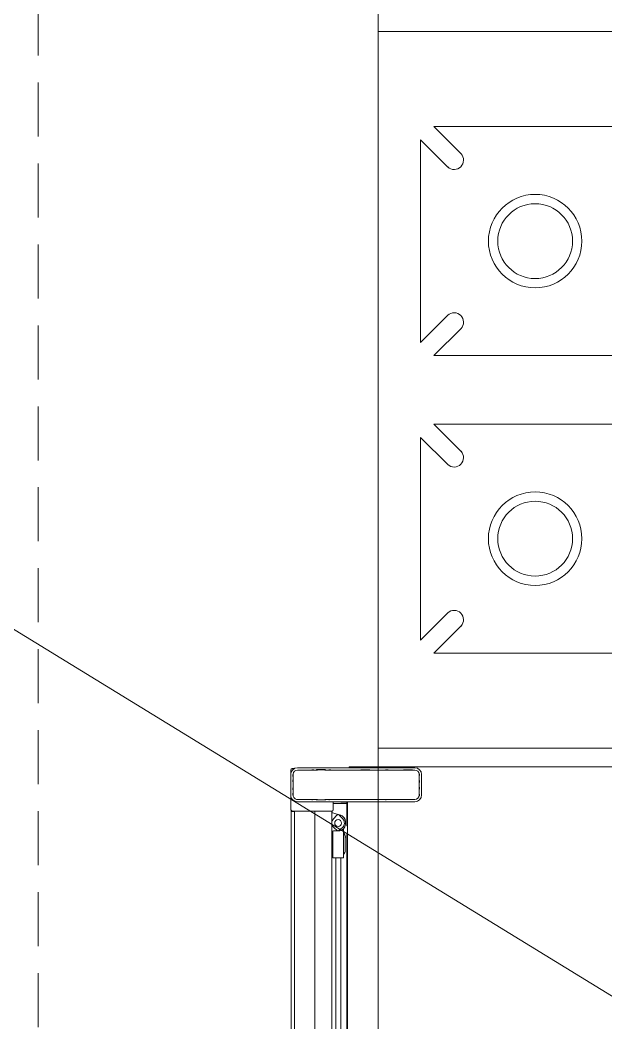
# Model space of a CAD drawing. Header units: millimetres. Extents: x -105266 to 178069, y 491 to 168574.
# Drawn here: x 9998.7 to 10067.7, y 36495.4 to 36613.3 of the extents above; entities that cross this region are included whole.
import ezdxf

# ---------------------------------------------------------------- set-up
doc = ezdxf.new("R2010")
doc.units = ezdxf.units.MM
doc.linetypes.add('HIDDEN', pattern=[9.525, 6.35, -3.175])
doc.layers.add('A13_WYPOSAZENIE SANITARNE', color=41, linetype='Continuous', lineweight=9)
doc.layers.add('A15_OPIS', color=4, linetype='Continuous', lineweight=0)

# ---------------------------------------------------------------- blocks, each defined once
blk = doc.blocks.new('A$C1AF937F3')
at = {"linetype": 'Continuous'}
for p, q in [((0, 777.9), (0, 125.5)), ((1.3, 64.9), (1.3, 202.9)), ((4, 97.4), (4, 203.1)), ((8.9, 208.1), (10.3, 208.1)), ((9.3, 210.9), (33.3, 210.9)), ((9.3, 208.4), (10.3, 208.4)), ((10, 208.4), (10, 208.1)), ((10.3, 208.4), (10.3, 208.1)), ((16.3, 208.1), (10.3, 208.1)), ((16.3, 208.1), (16.3, 208.4)), ((16.3, 208.4), (17.9, 208.4)), ((16.3, 208.1), (26.3, 208.1)), ((16.6, 208.4), (16.6, 208.1)), ((24.7, 208.4), (26.3, 208.4)), ((26, 208.4), (26, 208.1)), ((26.3, 208.1), (26.3, 208.4)), ((26.3, 208.1), (32.3, 208.1)), ((32.3, 208.1), (32.3, 208.4)), ((32.3, 208.4), (33.3, 208.4)), ((32.3, 208.1), (33.6, 208.1)), ((32.6, 208.4), (32.6, 208.1)), ((38.6, 203.1), (38.6, 97.4)), ((41.3, 202.9), (41.3, 64.9)), ((3.9, 197.3), (3.9, 199.7)), ((3.9, 190.2), (3.9, 192.5)), ((38.7, 199.7), (38.7, 197.3)), ((38.7, 192.5), (38.7, 190.2)), ((3.9, 169.1), (3.9, 170.7)), ((38.7, 170.7), (38.7, 169.1)), ((3.9, 147.3), (3.9, 149.7)), ((3.9, 140.2), (3.9, 142.5)), ((38.7, 149.7), (38.7, 147.3)), ((38.7, 142.5), (38.7, 140.2)), ((1.3, 125.5), (0, 125.5)), ((749.8, 123.7), (41.3, 123.7)), ((41.3, 122.9), (68.3, 122.9)), ((43, 122.9), (43, 115.8)), ((43.3, 106.9), (43.3, 122.9)), ((61.3, 118.1), (57.4, 114.5)), ((67.5, 121.2), (64.8, 121.2)), ((68.3, 122.9), (68.3, 123.7)), ((73, 119), (107.3, 119)), ((78.2, 119.4), (77.6, 119)), ((78.2, 119.4), (79.1, 120.1)), ((79, 119.6), (79.6, 120)), ((80.1, 120.6), (79.1, 120.1)), ((672.1, 122.9), (80.5, 122.9)), ((82.8, 121.2), (84.1, 121.1)), ((84.1, 121.1), (84.1, 121.1)), ((84.1, 121.1), (98.3, 121.1)), ((107.3, 119), (107.3, 106.5)), ((50.5, 106.9), (41.3, 106.9)), ((57.2, 115.7), (55.4, 110.1)), ((57, 111.3), (61.3, 107.4)), ((74.8, 114.1), (71.9, 117.5)), ((71.9, 107.9), (74.9, 111.4)), ((74.9, 114), (74.8, 114.1)), ((75.5, 107.2), (75.5, 113.2)), ((75.6, 106.5), (107.3, 106.5)), ((82.9, 106.5), (81.1, 105.2)), ((107.3, 116), (692.3, 116)), ((692.3, 110), (107.3, 110)), ((3.5, 97.4), (4, 97.4)), ((3.5, 97.4), (3.5, 87.4)), ((3.5, 97.2), (3.8, 97.2)), ((3.8, 97.2), (4, 97.4)), ((3.8, 88.6), (3.8, 97.2)), ((3.9, 102.4), (3.9, 103.5)), ((38.8, 97.2), (38.6, 97.4)), ((39, 97.4), (38.6, 97.4)), ((38.7, 103.5), (38.7, 102.4)), ((39, 97.2), (38.8, 97.2)), ((38.8, 88.6), (38.8, 97.2)), ((39, 97.4), (39, 87.4)), ((52.3, 105.2), (700.3, 105.2)), ((52.3, 59.4), (52.3, 105.2)), ((52.3, 58.7), (52.3, 105.1)), ((3.5, 88.6), (3.8, 88.6)), ((3.5, 88.4), (4, 88.4)), ((3.8, 88.6), (4, 88.5)), ((3.9, 82.4), (3.9, 83.5)), ((4, 64.8), (4, 88.5)), ((38.8, 88.6), (38.6, 88.5)), ((38.6, 88.5), (38.6, 64.8)), ((39, 88.4), (38.6, 88.4)), ((38.7, 83.5), (38.7, 82.4)), ((39, 88.6), (38.8, 88.6)), ((52.3, 85.2), (351.3, 85.2)), ((2.3, 61.1), (2.3, 59.4)), ((2.3, 59.4), (2.3, 58.7)), ((33.6, 59.8), (8.9, 59.8)), ((10.9, 59.5), (9.7, 59.5)), ((17.2, 59.5), (16.1, 59.5)), ((26.5, 59.5), (25.4, 59.5)), ((32.9, 59.5), (31.7, 59.5)), ((699.8, 61.4), (52.8, 61.4)), ((52.8, 61.4), (52.8, 57.4)), ((4.1, 56.9), (4.8, 56.9)), ((4.8, 56.9), (9.3, 56.9)), ((33.3, 56.9), (9.3, 56.9)), ((33.3, 56.9), (49.8, 56.9)), ((49.8, 56.9), (50.5, 56.9)), ((699.8, 57.4), (52.8, 57.4))]:
    blk.add_line(p, q, dxfattribs=at)
for points in [[(82.8, 121.2), (81.4, 121), (80.1, 120.6)], [(52.3, 105.2), (52.2, 105.5), (52.1, 106), (51.8, 106.4), (51.3, 106.7), (50.8, 106.9), (50.5, 106.9)], [(49.8, 56.9), (50.3, 57), (50.9, 57.2), (51.5, 57.7), (52, 58.2), (52.2, 58.9), (52.3, 59.4)]]:
    blk.add_lwpolyline(points, dxfattribs=at)
for radius in [4.05, 4]:
    blk.add_circle((66.3, 112.7), radius, dxfattribs=at)
for centre, radius, start, end in [((9.3, 202.9), 8, 90, 180), ((8.9, 203.1), 4.99, 90, 180), ((18.4, 199.9), 13.1, 140.961, 141.972), ((19, 199.4), 13.9, 140.3504, 140.976), ((9.3, 202.9), 5.44, 90, 95.3662), ((17.9, 180.9), 27.5, 88.5682, 90.0359), ((33.3, 202.9), 8, 0, 90), ((33.3, 202.9), 5.44, 84.6338, 90), ((33.6, 203.1), 4.99, 360, 90), ((23.6, 199.4), 13.9, 39.024, 39.6496), ((24.2, 199.9), 13.1, 38.028, 39.039), ((31.4, 199.7), 27.5, 178.5693, 180.0355), ((10.3, 194.9), 6.37, 177.5262, 182.7291), ((32.3, 194.9), 6.37, 357.5262, 2.7291), ((11.2, 190.1), 27.5, 358.5693, 0.0356), ((31.3, 170.8), 27.5, 178.5682, 180.0359), ((11.3, 169.1), 27.5, 358.5682, 0.0359), ((31.4, 149.7), 27.5, 178.5694, 180.0354), ((10.3, 144.9), 6.37, 177.5262, 182.7291), ((32.3, 144.9), 6.37, 357.5262, 2.7291), ((11.2, 140.1), 27.5, 358.5694, 0.0354), ((64.8, 113.2), 8, 89.9985, 162.3665), ((60.3, 116), 3, 117.3508, 180), ((66.3, 112.7), 7.36, 40.6852, 133.0353), ((67.5, 113.2), 8, 359.9966, 90.0034), ((68.3, 124.7), 1.8, 270, 326.2028), ((82.9, 114.6), 6.65, 120.9701, 124.4835), ((82.9, 114.6), 6.65, 90.8352, 120.9814), ((80.5, 123.7), 0.8, 180, 270), ((98.3, 114), 7.09, 45.0488, 90), ((50.5, 105.1), 1.8, 0, 89.7231), ((93.5, 98), 40, 162.365, 169.616), ((58.4, 112.7), 1.96, 132.7264, 160.4851), ((58.4, 112.7), 1.94, 204.0696, 226.9647), ((66.3, 112.7), 7.36, 226.9647, 319.3148), ((73.4, 112.7), 1.97, 13.802, 40.7907), ((73.4, 112.7), 1.95, 0.5091, 13.8131), ((78.5, 107.2), 3, 179.9977, 221.9985), ((3.5, 98.3), 0.5, 305.1185, 351.7992), ((31.3, 103.5), 27.5, 178.5682, 180.0359), ((39.1, 98.3), 0.5, 188.2008, 234.8815), ((11.3, 102.4), 27.5, 358.5682, 0.0359), ((3.5, 86.6), 0.5, 8.2008, 54.8815), ((31.3, 83.5), 27.5, 178.5682, 180.0359), ((39.1, 86.6), 0.5, 125.1185, 171.7992), ((11.3, 82.4), 27.5, 358.5682, 0.0359), ((9.3, 64.9), 8, 180, 270), ((4.8, 59.4), 2.5, 179.9984, 270.0016), ((8.9, 64.8), 4.99, 180, 270), ((9.7, 90.7), 31.2, 269.1933, 270.0063), ((16.1, 87), 27.5, 268.5682, 270.0359), ((25.4, 87), 27.5, 268.5682, 270.0359), ((31.7, 87), 27.5, 268.5682, 270.0359), ((32.9, 89), 29.5, 269.9693, 270.8311), ((33.3, 64.9), 8, 270, 0), ((33.2, 64.1), 4.57, 270.8865, 274.2887), ((33.6, 64.8), 4.99, 270, 0), ((4.1, 58.7), 1.8, 180, 270), ((50.5, 58.7), 1.8, 270, 0)]:
    blk.add_arc(centre, radius, start, end, dxfattribs=at)
for centre, major_axis, ratio, start_param, end_param in [((82.8, 114.1), (6.59, 0.92), 0.99981, 2.03449, 2.167937), ((83.4, 114.5), (-6.54, 1.21), 0.999924, -1.499946, -0.78536), ((57.4, 114.5), (0.746, 0.697), 0.008548, -2.095299, -1.586014), ((74.9, 111.4), (0.5, 0.582), 0.011377, 1.512091, 1.557559), ((4.1, 97.4), (-0.5, 0), 0.999391, -0.957392, 0), ((38.5, 97.4), (-0.5, 0), 0.999391, 3.141593, 4.098984), ((4.1, 87.4), (0.5, 0), 0.999391, 3.141593, 4.098984), ((38.5, 87.4), (0.5, 0), 0.999391, -0.957392, 0)]:
    blk.add_ellipse(centre, major_axis=major_axis, ratio=ratio, start_param=start_param, end_param=end_param, dxfattribs=at)
for points, knots in [([(8.3, 208.3), (8.3, 208.3), (8.3, 208.3), (8.3, 208.3), (8.4, 208.3), (8.4, 208.3), (8.5, 208.3), (8.6, 208.3), (8.7, 208.3), (8.8, 208.4)], [0, 0, 0, 0, 0.023373, 0.083494, 0.178074, 0.302979, 0.453483, 0.624148, 1, 1, 1, 1]), ([(24, 208.4), (24.1, 208.4), (24.3, 208.4), (24.6, 208.4), (24.7, 208.4)], [0, 0, 0, 0, 0.190121, 1, 1, 1, 1]), ([(33.8, 208.4), (33.9, 208.3), (34, 208.3), (34.1, 208.3), (34.2, 208.3), (34.2, 208.3), (34.3, 208.3), (34.3, 208.3), (34.3, 208.3), (34.3, 208.3)], [0, 0, 0, 0, 0.375852, 0.546517, 0.697021, 0.821926, 0.916506, 0.976627, 1, 1, 1, 1]), ([(3.9, 197.3), (3.9, 197.1), (3.9, 196.3), (3.9, 195.5), (3.9, 194.9)], [0, 0, 0, 0, 0.251129, 1, 1, 1, 1]), ([(3.9, 194.9), (3.9, 194.7), (3.9, 193.9), (3.9, 193.1), (3.9, 192.5)], [0, 0, 0, 0, 0.250889, 1, 1, 1, 1]), ([(3.9, 189.5), (3.9, 189.5), (3.9, 189.7), (3.9, 190), (3.9, 190.2)], [0, 0, 0, 0, 0.190318, 1, 1, 1, 1]), ([(38.7, 200.4), (38.7, 200.4), (38.7, 200.1), (38.7, 199.9), (38.7, 199.7)], [0, 0, 0, 0, 0.190321, 1, 1, 1, 1]), ([(38.7, 194.9), (38.7, 195.1), (38.7, 195.9), (38.7, 196.7), (38.7, 197.3)], [0, 0, 0, 0, 0.250889, 1, 1, 1, 1]), ([(38.7, 192.5), (38.7, 192.7), (38.7, 193.5), (38.7, 194.3), (38.7, 194.9)], [0, 0, 0, 0, 0.251129, 1, 1, 1, 1]), ([(3.9, 168.4), (3.9, 168.5), (3.9, 168.7), (3.9, 168.9), (3.9, 169.1)], [0, 0, 0, 0, 0.190122, 1, 1, 1, 1]), ([(38.7, 171.4), (38.7, 171.4), (38.7, 171.2), (38.7, 170.9), (38.7, 170.7)], [0, 0, 0, 0, 0.190128, 1, 1, 1, 1]), ([(3.9, 147.3), (3.9, 147.1), (3.9, 146.3), (3.9, 145.5), (3.9, 144.9)], [0, 0, 0, 0, 0.251129, 1, 1, 1, 1]), ([(3.9, 144.9), (3.9, 144.7), (3.9, 143.9), (3.9, 143.1), (3.9, 142.5)], [0, 0, 0, 0, 0.250889, 1, 1, 1, 1]), ([(38.7, 150.4), (38.7, 150.4), (38.7, 150.1), (38.7, 149.9), (38.7, 149.7)], [0, 0, 0, 0, 0.190511, 1, 1, 1, 1]), ([(38.7, 144.9), (38.7, 145.1), (38.7, 145.9), (38.7, 146.7), (38.7, 147.3)], [0, 0, 0, 0, 0.250889, 1, 1, 1, 1]), ([(38.7, 142.5), (38.7, 142.7), (38.7, 143.5), (38.7, 144.3), (38.7, 144.9)], [0, 0, 0, 0, 0.251129, 1, 1, 1, 1]), ([(3.9, 139.5), (3.9, 139.5), (3.9, 139.7), (3.9, 140), (3.9, 140.2)], [0, 0, 0, 0, 0.190309, 1, 1, 1, 1]), ([(56.5, 113.4), (56.5, 113.3), (56.5, 113.2), (56.4, 113), (56.4, 112.8), (56.4, 112.6), (56.4, 112.3), (56.5, 112.1), (56.6, 111.9)], [0, 0, 0, 0, 0.122804, 0.248031, 0.368479, 0.488761, 0.739069, 1, 1, 1, 1]), ([(74.9, 111.5), (75.1, 111.7), (75.3, 112.1), (75.4, 112.5), (75.4, 112.7)], [0, 0, 0, 0, 0.516402, 1, 1, 1, 1]), ([(3.9, 101.7), (3.9, 101.7), (3.9, 102), (3.9, 102.2), (3.9, 102.4)], [0, 0, 0, 0, 0.190128, 1, 1, 1, 1]), ([(38.7, 104.2), (38.7, 104.2), (38.7, 103.9), (38.7, 103.7), (38.7, 103.5)], [0, 0, 0, 0, 0.190122, 1, 1, 1, 1]), ([(38.7, 84.2), (38.7, 84.2), (38.7, 83.9), (38.7, 83.7), (38.7, 83.5)], [0, 0, 0, 0, 0.190122, 1, 1, 1, 1]), ([(3.9, 81.7), (3.9, 81.7), (3.9, 82), (3.9, 82.2), (3.9, 82.4)], [0, 0, 0, 0, 0.190122, 1, 1, 1, 1]), ([(9.3, 59.5), (9.3, 59.5), (9.2, 59.5), (9.1, 59.5), (9, 59.5)], [0, 0, 0, 0, 0.279674, 1, 1, 1, 1]), ([(11.6, 59.5), (11.5, 59.5), (11.3, 59.5), (11, 59.5), (10.9, 59.5)], [0, 0, 0, 0, 0.190121, 1, 1, 1, 1]), ([(17.9, 59.5), (17.9, 59.5), (17.6, 59.5), (17.4, 59.5), (17.2, 59.5)], [0, 0, 0, 0, 0.190121, 1, 1, 1, 1]), ([(27.2, 59.5), (27.2, 59.5), (26.9, 59.5), (26.7, 59.5), (26.5, 59.5)], [0, 0, 0, 0, 0.190121, 1, 1, 1, 1])]:
    blk.add_open_spline(points, degree=3, knots=knots, dxfattribs=at)
blk = doc.blocks.new('A$C0AD77EE8')
for p, q in [((46.86, 30.38), (46.86, 6.54)), ((73.81, 30.38), (73.81, 6.54)), ((81.86, 30.38), (81.86, 6.54)), ((108.81, 30.38), (108.81, 6.54)), ((50.07, 9.74), (46.86, 6.54)), ((70.61, 9.74), (73.81, 6.54)), ((85.07, 9.74), (81.86, 6.54)), ((105.61, 9.74), (108.81, 6.54)), ((51.62, 8.19), (48.42, 4.98)), ((69.06, 8.19), (72.26, 4.98)), ((86.62, 8.19), (83.42, 4.98)), ((104.06, 8.19), (107.26, 4.98)), ((72.26, 4.98), (48.42, 4.98)), ((83.42, 4.98), (107.26, 4.98))]:
    blk.add_line(p, q)
blk.add_lwpolyline([(35.68, 0), (120, 0), (120, 70), (35.68, 70)], close=True)
for centre, radius in [((60.34, 18.46), 5.5), ((95.34, 18.46), 5.5), ((60.34, 18.46), 4.4), ((95.34, 18.46), 4.4)]:
    blk.add_circle(centre, radius)
for centre, start, end in [((50.81, 8.93), 317.3911, 132.6089), ((69.87, 8.93), 47.3911, 222.6089), ((85.81, 8.93), 317.3911, 132.6089), ((104.87, 8.93), 47.3911, 222.6089)]:
    blk.add_arc(centre, 1.1, start, end)

msp = doc.modelspace()

# ---------------------------------------------------------------- linework, layer by layer
at = {"layer": 'A13_WYPOSAZENIE SANITARNE'}
msp.add_lwpolyline([(10040.89, 36432.67), (10040.89, 36877.5), (10110.89, 36877.5)], dxfattribs=at)
at = {"layer": 'A13_WYPOSAZENIE SANITARNE', "linetype": 'HIDDEN'}
msp.add_lwpolyline([(10110.89, 36432.67), (10110.89, 36672.67), (10000.89, 36672.67), (10000.89, 36432.67)], close=True, dxfattribs=at)
at = {"layer": 'A15_OPIS'}
msp.add_lwpolyline([(9921.86, 36545.19), (9992.25, 36545.19), (10122.89, 36465.11)], dxfattribs=at)

# ---------------------------------------------------------------- block references
at = {"layer": 'A13_WYPOSAZENIE SANITARNE', "rotation": 270}
msp.add_blockref('A$C0AD77EE8', (10040.89, 36647.67), dxfattribs=at)
at = {"layer": 'A13_WYPOSAZENIE SANITARNE', "xscale": 0.09999999999854481, "yscale": 0.09999999999854481, "zscale": 0.09999999999854481, "rotation": 270}
msp.add_blockref('A$C1AF937F3', (10024.9, 36525.51), dxfattribs=at)

doc.saveas('drawing.dxf')
